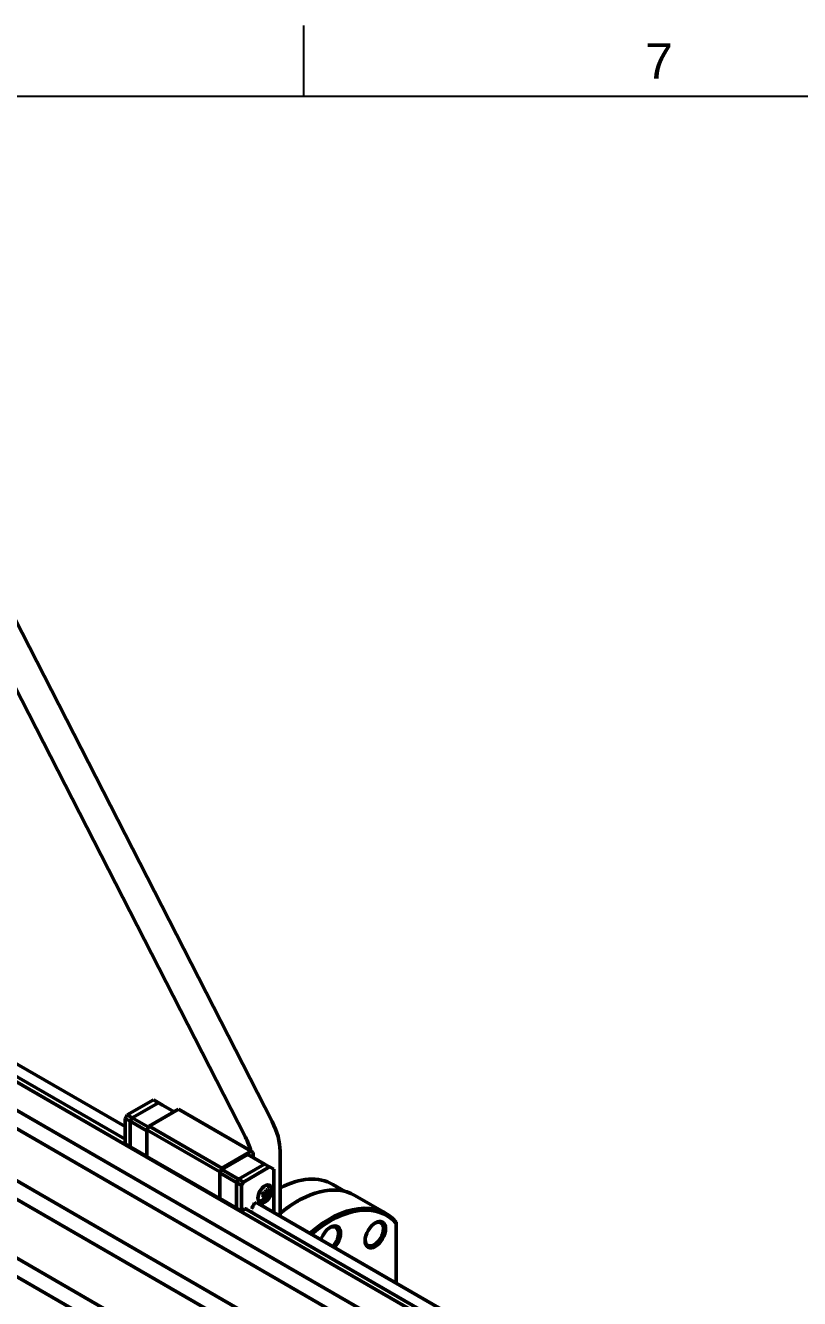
# Model space of a CAD drawing. Header units: millimetres. Extents: x 0 to 420, y 0 to 297.
# Drawn here: x 295.4 to 349.9, y 202.5 to 292 of the extents above; entities that cross this region are included whole.
import ezdxf
from ezdxf.enums import TextEntityAlignment as Align

# ---------------------------------------------------------------- set-up
doc = ezdxf.new("R2010")
doc.units = ezdxf.units.MM
doc.header["$LTSCALE"] = 0.75
doc.layers.add('Border', color=7, linetype='Continuous', lineweight=25)
doc.layers.add('Visible', color=7, linetype='Continuous', lineweight=50)
doc.styles.add('FusionTitle', font='')
doc.styles.get('FusionTitle').set_extended_font_data('Arial Unicode MS')

# ---------------------------------------------------------------- blocks, each defined once
blk = doc.blocks.new('ISO_A3_SHEET')
at = {"layer": 'Border'}
for p, q in [((315, 292), (315, 287)), ((410, 287), (20, 287))]:
    blk.add_line(p, q, dxfattribs=at)
at = {"layer": 'Border', "style": 'FusionTitle'}
blk.add_text('7', height=2.5, dxfattribs=at).set_placement((340, 289.5), align=Align.MIDDLE)

msp = doc.modelspace()

# ---------------------------------------------------------------- linework, layer by layer
at = {"layer": 'Visible', "extrusion": (0, 0.816497, 0.57735)}
for p, q in [((312.792, 214.906, -64.983), (288.18, 262.985, -61.13)), ((310.906, 213.817, -63.444), (286.294, 261.897, -59.59)), ((271.774, 231.005, -91.374), (360.422, 179.824, -18.992)), ((268.917, 229.356, -88.787), (357.462, 178.234, -16.49)), ((270.045, 230.007, -90.578), (358.945, 178.68, -17.991)), ((265.755, 227.531, -90.078), (355.881, 175.496, -16.49)), ((264.627, 226.879, -92.79), (356.236, 173.989, -17.991)), ((261.041, 224.809, -97.776), (355.331, 170.37, -20.788)), ((259.913, 224.158, -100.488), (354.944, 169.292, -22.896)), ((292.067, 219.666, -77.361), (302.454, 213.67, -68.881)), ((292.834, 220.114, -77.952), (302.454, 214.559, -70.096)), ((292.955, 220.043, -78.14), (302.454, 214.559, -70.384)), ((302.595, 215.38, -67.09), (304.434, 216.441, -68.591)), ((302.949, 215.176, -66.802), (304.788, 216.237, -68.303)), ((302.949, 215.176, -66.802), (304.788, 216.237, -68.303)), ((304.434, 216.441, -68.591), (304.788, 216.237, -68.303)), ((304.434, 216.441, -68.591), (304.717, 216.278, -69.053)), ((304.717, 216.278, -69.053), (305.07, 216.074, -68.765)), ((304.788, 216.237, -68.303), (305.895, 215.598, -67.398)), ((304.788, 216.237, -68.303), (305.07, 216.074, -68.765)), ((304.788, 216.237, -68.303), (305.07, 216.074, -68.765)), ((305.07, 216.074, -68.765), (305.895, 215.598, -68.091)), ((302.454, 215.135, -67.09), (302.595, 215.38, -67.09)), ((302.454, 215.135, -67.09), (302.808, 214.931, -66.802)), ((302.454, 213.339, -68.36), (302.454, 215.135, -67.09)), ((302.595, 215.38, -67.09), (302.949, 215.176, -66.802)), ((302.808, 214.931, -66.802), (302.949, 215.176, -66.802)), ((302.808, 214.931, -66.802), (302.949, 215.176, -66.802)), ((302.808, 214.931, -66.802), (303.986, 214.251, -65.839)), ((302.808, 213.135, -68.072), (302.808, 214.931, -66.802)), ((302.808, 213.135, -68.072), (302.808, 214.931, -66.802)), ((302.949, 215.176, -66.802), (304.092, 214.516, -65.868)), ((306.202, 215.775, -67.475), (304.128, 214.577, -65.782)), ((311.316, 212.822, -63.299), (306.202, 215.775, -67.475)), ((304.128, 214.577, -65.782), (303.986, 214.332, -65.782)), ((309.101, 211.379, -61.605), (303.986, 214.332, -65.782)), ((303.986, 214.332, -65.782), (303.986, 212.454, -67.11)), ((303.986, 212.454, -67.11), (303.986, 214.251, -65.839)), ((309.242, 211.624, -61.605), (304.128, 214.577, -65.782)), ((302.454, 213.339, -68.36), (302.808, 213.135, -68.072)), ((302.808, 213.135, -68.072), (303.986, 212.454, -67.11)), ((309.101, 209.501, -62.933), (303.986, 212.454, -67.11)), ((311.316, 212.822, -63.299), (309.242, 211.624, -61.605)), ((311.081, 212.604, -63.164), (309.242, 211.543, -61.663)), ((312.259, 211.924, -62.202), (311.081, 212.604, -63.164)), ((311.458, 212.74, -63.53), (311.316, 212.822, -63.299)), ((311.458, 212.386, -63.78), (311.458, 212.74, -63.53)), ((313.344, 212.838, -65.77), (313.344, 208.272, -68.999)), ((309.242, 211.624, -61.605), (309.101, 211.379, -61.605)), ((309.242, 211.543, -61.663), (309.101, 211.298, -61.663)), ((309.101, 211.379, -61.605), (309.101, 209.501, -62.933)), ((310.421, 210.862, -60.701), (309.242, 211.543, -61.663)), ((312.259, 211.924, -62.202), (310.421, 210.862, -60.701)), ((312.259, 211.924, -62.202), (310.421, 210.862, -60.701)), ((312.613, 211.719, -61.913), (310.774, 210.658, -60.412)), ((312.613, 211.719, -61.913), (312.259, 211.924, -62.202)), ((312.896, 211.556, -62.375), (312.613, 211.719, -61.913)), ((312.896, 208.531, -64.515), (312.896, 211.556, -62.375)), ((310.279, 210.617, -60.701), (309.101, 211.298, -61.663)), ((309.101, 211.298, -61.663), (309.101, 209.501, -62.933)), ((310.421, 210.862, -60.701), (310.279, 210.617, -60.701)), ((310.421, 210.862, -60.701), (310.279, 210.617, -60.701)), ((310.279, 210.617, -60.701), (310.279, 208.821, -61.971)), ((310.633, 210.413, -60.412), (310.279, 210.617, -60.701)), ((310.279, 210.617, -60.701), (310.279, 208.821, -61.971)), ((310.774, 210.658, -60.412), (310.421, 210.862, -60.701)), ((310.774, 210.658, -60.412), (310.633, 210.413, -60.412)), ((310.633, 210.413, -60.412), (310.633, 208.617, -61.682)), ((317.058, 210.491, -81.216), (317.912, 209.998, -80.518)), ((312.246, 209.755, -62.802), (312.077, 209.852, -62.94)), ((312.317, 209.742, -62.898), (312.087, 209.875, -63.086)), ((312.189, 209.877, -63.332), (312.094, 209.894, -63.205)), ((312.179, 209.532, -62.973), (312.124, 209.564, -63.018)), ((312.193, 209.887, -63.33), (312.189, 209.877, -63.332)), ((312.43, 209.738, -63.135), (312.189, 209.877, -63.332)), ((312.364, 209.851, -62.878), (312.301, 209.887, -62.93)), ((320.808, 208.441, -78.195), (318.593, 209.721, -80.004)), ((310.279, 208.821, -61.971), (309.101, 209.501, -62.933)), ((310.633, 208.617, -61.682), (310.279, 208.821, -61.971)), ((310.633, 208.617, -61.682), (310.902, 208.772, -61.902)), ((310.923, 208.78, -61.965), (361.576, 179.536, -20.608)), ((311.342, 208.778, -62.436), (311.342, 208.78, -62.435)), ((311.535, 209.137, -62.419), (311.694, 209.229, -62.548)), ((311.69, 209.227, -62.556), (362.329, 179.991, -21.209)), ((311.694, 209.229, -62.548), (311.811, 209.161, -62.741)), ((311.811, 209.161, -62.741), (311.811, 209.157, -62.744)), ((311.811, 209.157, -62.744), (362.446, 179.923, -21.401)), ((314.522, 209.284, -75.5), (314.593, 209.324, -75.385)), ((311.273, 208.578, -62.494), (311.275, 208.579, -62.496)), ((321.522, 203.55, -82.355), (321.522, 207.739, -79.392))]:
    msp.add_line(p, q, dxfattribs=at)
at = {"layer": 'Visible', "extrusion": (0.707107, -0.408248, 0.57735)}
msp.add_circle((337.847, -146.896, 98.871), 0.7, dxfattribs=at)
at = {"layer": 'Visible', "extrusion": (-0.707107, 0.408248, -0.57735)}
msp.add_circle((-339.253, -164.078, -96.704), 1.017, dxfattribs=at)
at = {"layer": 'Visible', "extrusion": (-0.707107, -0.408248, 0.57735)}
msp.add_arc((-30.008, 162.055, -346.43), 3.333, 45, 85, dxfattribs=at)
at = {"layer": 'Visible', "extrusion": (0.707107, 0.408248, -0.57735)}
msp.add_arc((30.008, 162.055, 343.764), 3.333, 95, 113.65578, dxfattribs=at)
at = {"layer": 'Visible', "extrusion": (-0.707107, 0.408248, -0.57735)}
for centre, radius, start, end in [((-337.847, -146.896, -98.638), 0.643, 184.42669, 224.94289), ((-336.194, -145.786, -98.871), 0.0833, 135, 202.70903), ((-336.533, -146.444, -98.871), 0.0833, 50, 102.80239), ((-336.827, -146.418, -98.871), 0.0833, 67.29097, 135), ((-337.847, -146.896, -98.638), 0.643, 315.05711, 355.57331), ((-332.92, -164.078, -96.604), 8, 121.00558, 191.44269), ((-332.92, -164.078, -96.704), 7.9, 121.44247, 191.22464), ((-337.398, -159.6, -96.704), 1.017, 69.4202, 290.5798)]:
    msp.add_arc(centre, radius, start, end, dxfattribs=at)
at = {"layer": 'Visible', "extrusion": (0.707107, -0.408248, 0.57735)}
for centre, radius, start, end in [((332.92, -164.078, 91.371), 7.9, 0, 42.58213), ((332.92, -164.078, 93.471), 8, 0, 57.7584), ((336.64, -145.972, 98.871), 0.4, 157.29097, 157.5306), ((336.332, -146.395, 98.871), 0.0833, 225.00179, 307.92871), ((336.64, -145.972, 98.871), 0.4, 257.19761, 292.70903), ((332.92, -164.078, 93.371), 7.9, 45, 57.17965), ((332.92, -164.078, 93.371), 7.9, 44.99998, 57.17963), ((339.253, -164.078, 96.604), 0.917, 138.04573, 41.95428), ((337.398, -159.6, 96.604), 0.917, 247.05432, 41.95428)]:
    msp.add_arc(centre, radius, start, end, dxfattribs=at)
at = {"layer": 'Visible', "extrusion": (-0.591914, 0.104932, 0.799142)}
for centre, radius, start, end in [((-261.348, 177.832, -212.744), 0.852, 69.79007, 77.86237), ((-261.348, 177.832, -213.001), 0.907, 53.40066, 70.0348), ((-261.348, 177.832, -213.001), 0.907, 77.61764, 94.25178)]:
    msp.add_arc(centre, radius, start, end, dxfattribs=at)
at = {"layer": 'Visible', "extrusion": (-0.386831, -0.90682, -0.167449)}
for centre, radius, start, end in [((204.206, -115.317, -300.48), 0.907, 39.63814, 56.27228), ((204.206, -115.317, -300.223), 0.852, 31.81057, 39.88287), ((204.206, -115.317, -300.48), 0.907, 15.42116, 32.0553)]:
    msp.add_arc(centre, radius, start, end, dxfattribs=at)
at = {"layer": 'Visible', "extrusion": (0.386831, 0.90682, 0.167449)}
for centre, radius, start, end in [((-204.206, -115.317, 300.6), 0.907, 123.72772, 140.36186), ((-204.206, -115.317, 300.857), 0.852, 140.11713, 148.18943), ((-204.206, -115.317, 300.6), 0.907, 147.9447, 164.57884)]:
    msp.add_arc(centre, radius, start, end, dxfattribs=at)
at = {"layer": 'Visible', "extrusion": (1.09e-14, -2e-16, -1)}
msp.add_arc((-311.665, 210.173, 63.363), 0.909, 179.95052, 240.04948, dxfattribs=at)
at = {"layer": 'Visible', "extrusion": (0.591914, -0.104932, -0.799142)}
for centre, radius, start, end in [((261.348, 177.832, 213.121), 0.907, 109.9652, 126.59934), ((261.348, 177.832, 213.121), 0.907, 85.74822, 102.38236), ((261.348, 177.832, 213.377), 0.852, 102.13763, 110.20993)]:
    msp.add_arc(centre, radius, start, end, dxfattribs=at)
at = {"layer": 'Visible', "extrusion": (1, 0, 0)}
msp.add_open_spline([(321.522, 207.739, -79.392), (321.522, 207.775, -79.425), (321.522, 207.81, -79.458), (321.522, 207.846, -79.49)], degree=3, dxfattribs=at)

# ---------------------------------------------------------------- block references
at = {"layer": 'Border'}
msp.add_blockref('ISO_A3_SHEET', (0, 0), dxfattribs=at)

doc.saveas('drawing.dxf')
